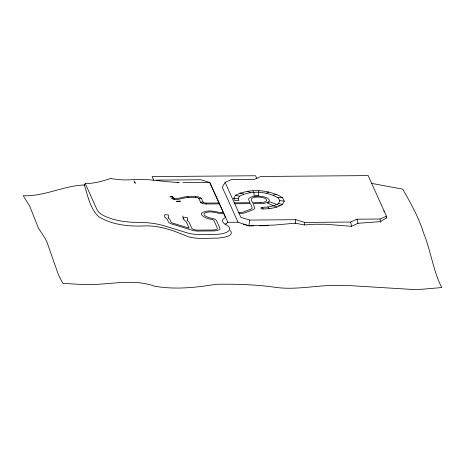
<?xml version="1.0" encoding="UTF-8"?>
<svg xmlns="http://www.w3.org/2000/svg" width="465" height="465" viewBox="0 0 465 465"><rect width="100%" height="100%" fill="white"/><g stroke="black" fill="none" stroke-linecap="round" stroke-linejoin="round"><path stroke-width="0.7" d="M243.346 224.153L248.88 225.798L249.786 220.067L295.757 219.695L304.68 222.427L350.651 222.055L357.056 219.201L380.039 219.009L386.444 216.155L368.164 175.601L260.9 176.473L254.495 179.327L231.512 179.513L225.107 182.367L222.276 187.226L238.034 222.2L248.874 225.845L253.902 225.804M295.147 223.549L295.757 219.695M304.273 224.996L304.68 222.427M284.318 201.142L282.418 197.59C268.735 189.435 249.99 188.215 235.592 195.184L233.732 198.328L234.715 200.502L238.946 200.467L238.202 198.817L239.434 196.23C251.17 190.086 266.602 191.347 278.006 197.735L279.849 200.653L284.318 201.142L282.36 204.495C275.978 208.221 268.334 209.186 261.057 208.832L261.115 207.39C267.079 207.221 273.391 206.815 278.518 203.449L279.849 200.653M259.052 190.819L258.308 192.37L258.604 195.672L254.175 195.817L253.878 192.516L252.855 190.894M84.159 185.326L85.223 183.506C93.942 183.669 102.294 181.263 110.455 178.525C118.058 179.717 125.631 180.397 133.368 179.548C148.759 178.577 163.825 182.007 179.147 182.518L177.7 182.547M225.2 224.734L225.449 224.357A15.281 5.429 3.3 0 1 225.955 223.845L227.821 222.282L238.034 222.2M225.449 224.357L225.955 223.845M172.474 196.864L170.126 196.445L172.474 196.864L172.98 198.334L175.346 199.531A21.303 19.582 -24.3 0 0 180.49 198.881L183.076 198.259A21.303 19.582 -24.3 0 1 188.22 197.613L195.881 197.549A2.592 0.918 3.3 0 1 198.851 198.462L201.409 198.439L203.089 202.165A2.592 0.918 3.3 0 0 206.059 203.071L219.009 202.967M266.346 193.254L268.741 192.004M273.263 195.137L276.948 194.382M278.006 197.735L282.418 197.59M248.88 225.798L274.763 225.054L295.211 223.159L304.279 224.944L314.247 224.258L325.744 224.264L351.534 226.31L357.905 223.293L380.579 221.613L386.525 217.748L386.345 217.225M156.17 180.124L200.863 179.763L209.785 182.495L227.821 222.282M182.966 182.669L209.785 182.454M172.352 196.933L174.927 198.602A21.303 19.582 -24.3 0 0 180.065 197.951L182.658 197.329A21.303 19.582 -24.3 0 1 187.802 196.683L195.463 196.619A5.185 1.843 3.3 0 1 201.409 198.439M198.851 198.462L200.531 202.182L203.089 202.165M234.337 202.845L250.025 202.717L248.763 199.921A10.37 3.679 3.3 0 1 257.296 196.12A10.37 3.679 3.3 0 1 269.189 199.758A10.37 3.679 3.3 0 1 260.65 203.565L252.989 203.624L254.698 207.407A10.37 3.679 3.3 0 1 253.181 209.639L245.061 212.796A10.37 3.679 3.3 0 1 239.19 213.615M200.531 202.182A5.185 1.843 3.3 0 0 206.477 204.001L219.428 203.897M234.755 203.775L250.443 203.647L252.117 207.367A7.777 2.761 3.3 0 1 250.984 209.041L243.178 212.069A7.777 2.761 3.3 0 1 238.772 212.685M259.644 225.757L268.264 225.688M223.45 212.813C217.3 212.592 211.267 209.727 205.065 211.546C194.887 214.173 208.692 219.538 211.895 219.352A5.185 1.843 3.3 0 1 213.981 220.654L217.341 228.1A5.185 1.843 3.3 0 1 213.069 230.001L197.741 230.129A5.185 1.843 3.3 0 1 191.795 228.309L189.284 222.729A21.303 3.627 89.5 0 0 188.406 221.474L187.959 221.148A21.303 3.627 89.5 0 1 187.087 219.893L187.721 219.887L187.389 217.504L184.21 217.225L183.559 217.533L183.89 219.916L184.529 219.91A21.303 3.627 89.5 0 0 185.407 221.166L185.855 221.491A21.303 3.627 89.5 0 1 186.727 222.752L189.174 228.17L173.079 223.241A5.185 1.843 3.3 0 1 170.986 221.939L170.149 220.085A21.303 3.627 89.5 0 0 169.277 218.823L168.824 218.498A21.303 3.627 89.5 0 1 168.092 217.539L168.632 217.329L168.295 214.952L165.121 214.673L164.465 214.981L164.802 217.364L165.54 217.562A21.303 3.627 89.5 0 0 166.272 218.521L166.72 218.846A21.303 3.627 89.5 0 1 167.598 220.102L168.435 221.962A7.777 2.761 3.3 0 0 171.568 223.915L192.376 230.285A7.777 2.761 3.3 0 0 198.166 231.059L213.487 230.931A7.777 2.761 3.3 0 0 219.893 228.077L216.539 220.631A7.777 2.761 3.3 0 0 213.406 218.678C211.697 218.794 198.235 214.766 206.716 212.336C212.528 210.75 218.073 213.999 223.868 213.743M233.732 198.328L238.202 198.817M371.18 183.309L402.713 189.133C410.752 203.246 418.855 217.469 423.598 233.139C430.921 250.85 432.985 270.45 441.75 287.556L422.511 289.218A191.545 176.061 -24.3 0 1 411.014 289.375L349.965 285.62A319.298 293.491 -24.3 0 0 338.491 285.382C317.979 284.952 297.617 290.026 277.099 287.556C256.878 284.516 236.423 284.005 216.022 284.272C195.8 287.626 175.003 289.8 154.642 286.19C135.972 279.5 116.483 283.231 97.313 284.348A246.061 226.176 -24.3 0 1 81.991 284.475L62.903 283.412L60.34 278.68A253.995 43.268 89.5 0 1 57.823 273.094L46.855 241.736L44.936 238.08L38.415 228.1L29.743 206.222L23.25 195.748C44.262 196.59 63.496 185.698 84.368 184.965C87.873 195.91 89.914 208.332 98.58 216.574C112.454 225.24 129.671 226.688 145.667 225.868C160.704 225.577 174.881 231.111 188.505 236.807C198.09 239.516 208.215 237.999 218.027 238.15C221.607 237.51 234.831 236.83 230.431 230.611M239.899 192.94L243.741 193.986M278.518 203.449L282.36 204.495M235.592 195.184L239.434 196.23M249.786 220.067L240.87 217.341L225.107 182.367M279.913 205.716L269.874 201.857L267.468 203.106L276.844 207.14M170.754 197.846L174.468 199.863M247.735 191.185L250.373 192.632M267.828 207.001L269.276 208.599M134.647 182.042L135.28 183.303L134.007 180.78M383.852 211.197L384.16 211.842M256.86 178.653L255.547 175.747L152.113 176.59L153.793 180.31M262.411 207.378L263.149 209.006M209.785 182.495L225.542 217.463L224.601 217.986A17.879 6.347 3.3 0 0 226.345 224.932A17.955 6.376 3.3 0 1 223.183 233.453A17.31 6.15 3.3 0 1 215.033 234.354L199.712 234.488A17.333 6.155 3.3 0 1 186.814 232.762L163.831 225.711A34.329 12.189 3.3 0 0 138.721 222.427A36.363 12.915 3.3 0 1 96.918 209.448L85.223 183.506M206.059 203.071L206.477 204.001M195.463 196.619L195.881 197.549M187.802 196.683L188.22 197.613M380.039 219.009L380.707 222.212M357.056 219.201L357.986 223.677M350.651 222.055L351.581 226.531M182.768 215.946L183.291 219.102M386.444 216.155L386.549 218.207M180.35 201.176L176.514 201.316L180.35 201.176M260.231 202.63L252.571 202.694L251.315 199.904A7.777 2.761 3.3 0 1 257.715 197.05A7.777 2.761 3.3 0 1 266.637 199.776A7.777 2.761 3.3 0 1 260.231 202.63"/></g></svg>
